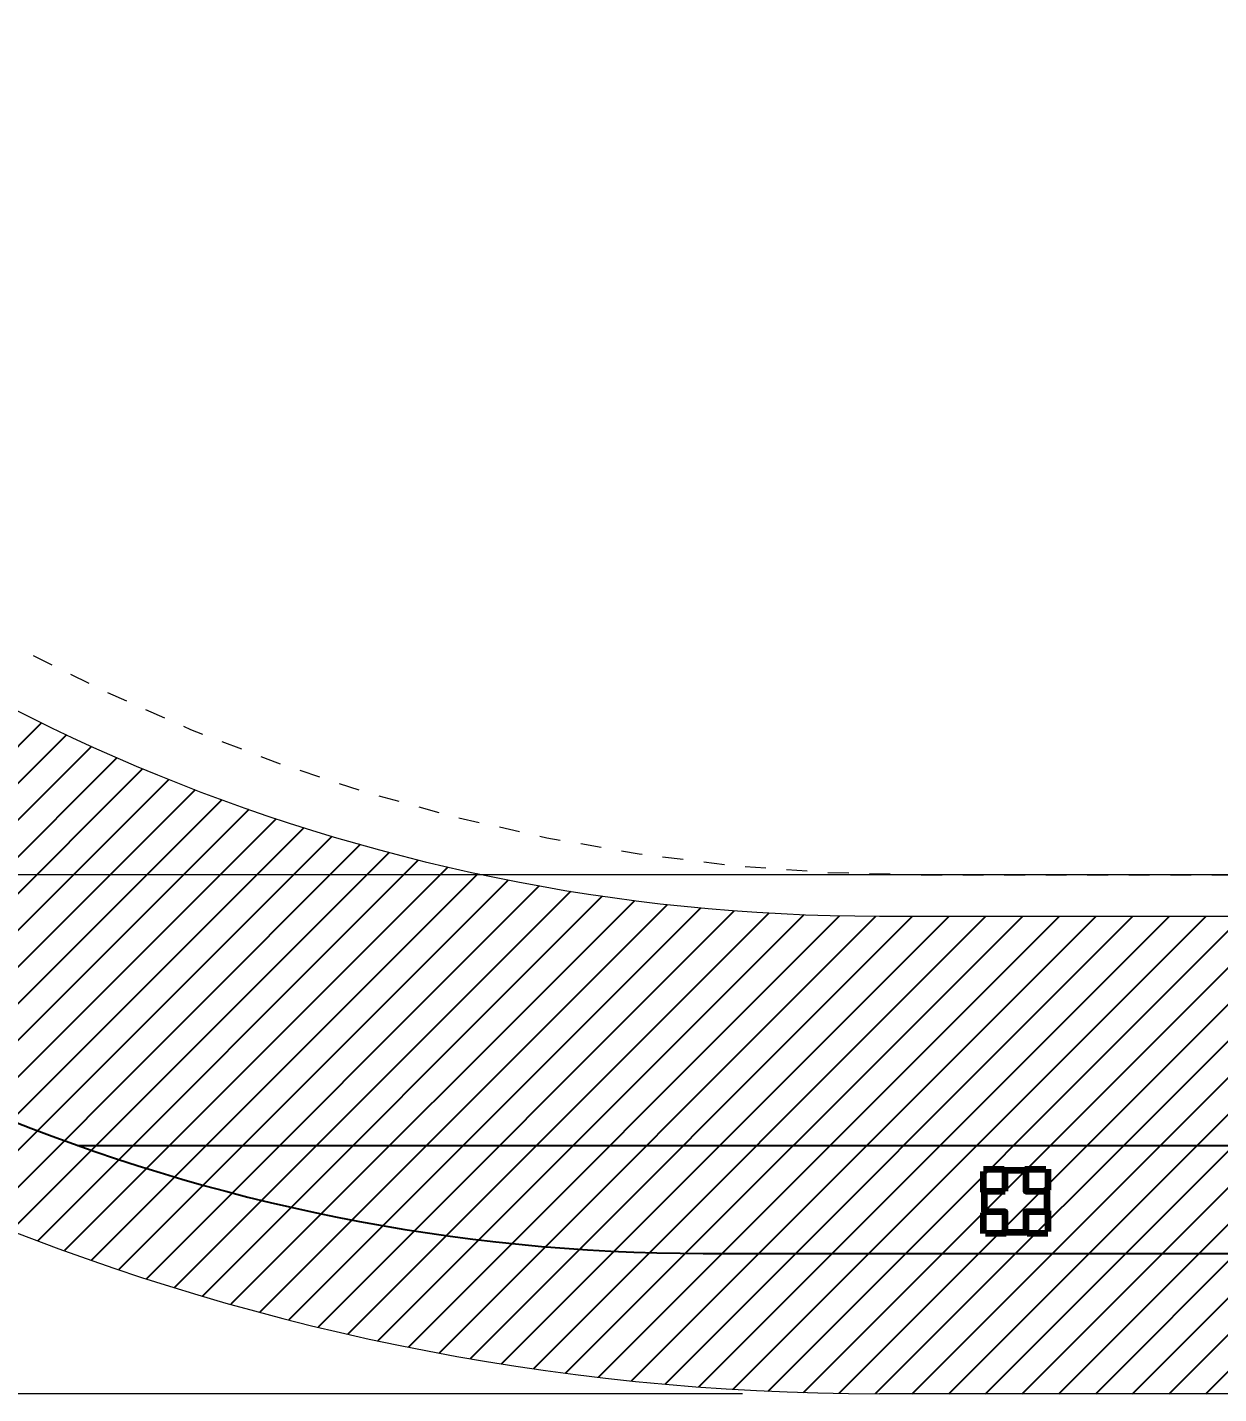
# Model space of a CAD drawing. Header units: inches. Extents: x 1765 to 5217, y -1519 to 441.
# Drawn here: x 4592.84 to 4598.58, y -755.88 to -749.3 of the extents above; entities that cross this region are included whole.
import ezdxf

# ---------------------------------------------------------------- set-up
doc = ezdxf.new("R2010")
doc.units = ezdxf.units.IN
doc.header["$MEASUREMENT"] = 0
doc.linetypes.add('DOT', pattern=[0.2, 0.1, -0.1])
for name, color, linetype, lineweight in [('AA', 7, 'Continuous', 13), ('Mark', 7, 'Continuous', 13), ('注释', 2, 'Continuous', 13)]:
    doc.layers.add(name, color=color, linetype=linetype, lineweight=lineweight)
doc.layers.add('标注', color=3, linetype='Continuous')
doc.styles.add('Chinese', font='')
doc.styles.add('宋', font='', dxfattribs={"height": 2})
doc.styles.get('Chinese').set_extended_font_data('SimSun')
doc.styles.get('宋').set_extended_font_data('SimSun')
doc.dimstyles.new('YanXiu', dxfattribs={"dimtxt": 2.5, "dimasz": 2.2, "dimexe": 0.66, "dimexo": 0.66, "dimgap": 0.66, "dimtad": 0, "dimdsep": 46, "dimtxsty": 'Chinese', "dimcen": 0, "dimclrd": 119, "dimclre": 119, "dimclrt": 42, "dimazin": 2, "dimtfac": 1, "dimtofl": 0, "dimtmove": 0, "dimatfit": 3, "dimfxl": 0, "dimlwd": 5, "dimlwe": 5, "dimarcsym": 0})

# ---------------------------------------------------------------- blocks, each defined once
blk = doc.blocks.new('*D83')
at = {"layer": 'Defpoints', "color": 0, "transparency": 16777216}
for p in [(4596.9444, -710.3742), (4566.4791, -755.8842), (4596.9444, -755.8842)]:
    blk.add_point(p, dxfattribs=at)
at = {"layer": '标注', "color": 3, "lineweight": 5, "transparency": 16777216}
for p, q in [((4596.2844, -710.3742), (4565.8191, -710.3742)), ((4566.4791, -711.8742), (4566.4791, -726.8581)), ((4566.4791, -754.3842), (4566.4791, -739.4003)), ((4596.2844, -755.8842), (4565.8191, -755.8842))]:
    blk.add_line(p, q, dxfattribs=at)
at = {"layer": '标注', "color": 3, "transparency": 16777216}
for points in [[(4566.2291, -711.8742), (4566.7291, -711.8742), (4566.4791, -710.3742)], [(4566.2291, -754.3842), (4566.7291, -754.3842), (4566.4791, -755.8842)]]:
    blk.add_solid(points, dxfattribs=at)
at = {"layer": '标注', "color": 3, "transparency": 16777216, "insert": (4566.4791, -733.1292), "char_height": 2, "attachment_point": 5, "rotation": 90, "style": '宋'}
blk.add_mtext('45.51 CG', dxfattribs=at)
blk = doc.blocks.new('*D88')
at = {"layer": 'Defpoints', "color": 0, "transparency": 16777216}
for p in [(4576.9136, -712.8735), (4604.4894, -712.8735), (4604.4894, -753.3849)]:
    blk.add_point(p, dxfattribs=at)
at = {"layer": '标注', "color": 3, "lineweight": 5, "transparency": 16777216}
for p, q in [((4603.8294, -712.8735), (4576.2536, -712.8735)), ((4576.9136, -714.3735), (4576.9136, -723.3026)), ((4576.9136, -751.8849), (4576.9136, -742.9559)), ((4603.8294, -753.3849), (4576.2536, -753.3849))]:
    blk.add_line(p, q, dxfattribs=at)
at = {"layer": '标注', "color": 3, "transparency": 16777216}
for points in [[(4576.6636, -714.3735), (4577.1636, -714.3735), (4576.9136, -712.8735)], [(4576.6636, -751.8849), (4577.1636, -751.8849), (4576.9136, -753.3849)]]:
    blk.add_solid(points, dxfattribs=at)
at = {"layer": '标注', "color": 3, "transparency": 16777216, "insert": (4576.9136, -733.1292), "char_height": 2, "attachment_point": 5, "rotation": 90, "style": '宋'}
blk.add_mtext('40.51  LCD/AA', dxfattribs=at)

msp = doc.modelspace()

# ---------------------------------------------------------------- hatches: boundary and pattern name
h = msp.add_hatch()
h.set_pattern_fill('ANSI31', color=256)
h.set_pattern_definition([(45, (2540.09216, -76.5678), (-0.088388348, 0.088388348), [])])
h.paths.add_polyline_path([(4612.0344, -710.3742), (4604.4894, -710.3742), (4604.4894, -712.6742), (4612.0344, -712.6742, -0.414214), (4621.2344, -721.8742), (4621.2344, -744.3842, -0.414214), (4612.0344, -753.5842), (4604.4894, -753.5842), (4604.4894, -753.5849), (4604.4894, -755.8842), (4612.0344, -755.8842, 0.414214), (4623.5344, -744.3842), (4623.5344, -721.8742, 0.414214)])
h.paths.add_polyline_path([(4604.4894, -710.3742), (4596.9444, -710.3742, 0.414214), (4585.4444, -721.8742), (4585.4444, -744.3842, 0.414214), (4596.9444, -755.8842), (4604.4894, -755.8842), (4604.4894, -753.5842), (4596.9444, -753.5842, -0.414214), (4587.7444, -744.3842), (4587.7444, -721.8742, -0.414214), (4596.9444, -712.6742), (4604.4894, -712.6742), (4604.4894, -712.6735)])

# ---------------------------------------------------------------- linework, layer by layer
msp.add_line((4593.081, -754.6885), (4615.8978, -754.6885))
at = {"color": 3, "lineweight": 0}
msp.add_line((4612.0344, -755.8842), (4596.9444, -755.8842), dxfattribs=at)
msp.add_lwpolyline([(4587.0959, -720.4935), (4587.0959, -746.2085, 0.414214), (4596.0959, -755.2085), (4612.8829, -755.2085, 0.414214), (4621.8829, -746.2085), (4621.8829, -720.4935, 0.414214), (4613.4629, -712.0735), (4595.5159, -712.0735, 0.414214)], format="xyb", close=True)
msp.add_arc((4596.9444, -744.3842), 11.5, 180, 270, dxfattribs=at)
at = {"layer": 'AA', "color": 5}
msp.add_line((4596.9444, -753.5842), (4612.0344, -753.5842), dxfattribs=at)
at = {"layer": 'AA', "color": 1, "linetype": 'DOT'}
msp.add_lwpolyline([(4621.0329, -722.0735, 0.414214), (4611.8329, -712.8735), (4597.1459, -712.8735, 0.414214), (4587.9459, -722.0735), (4587.9459, -744.1849, 0.414214), (4597.1459, -753.3849), (4611.8329, -753.3849, 0.414214), (4621.0329, -744.1849)], format="xyb", close=True, dxfattribs=at)
at = {"layer": 'AA', "color": 5}
msp.add_arc((4596.9444, -744.3842), 9.2, 180, 270, dxfattribs=at)
at = {"layer": 'Mark', "linetype": 'Continuous', "lineweight": 100}
msp.add_lwpolyline([(4597.5504, -754.9085), (4597.5504, -754.8085), (4597.6504, -754.8085), (4597.6504, -754.9085), (4597.7504, -754.9085), (4597.7504, -755.0085), (4597.6504, -755.0085), (4597.6504, -755.1085), (4597.5504, -755.1085), (4597.5504, -755.0085), (4597.4504, -755.0085), (4597.4504, -754.9085)], close=True, dxfattribs=at)
at = {"layer": '注释', "color": 8, "linetype": 'DOT', "lineweight": 100}
msp.add_lwpolyline([(4597.7554, -755.1135), (4597.4454, -755.1135), (4597.4454, -754.8035), (4597.7554, -754.8035)], close=True, dxfattribs=at)

# ---------------------------------------------------------------- dimensions: what is measured, and where the dimension line sits
at = {"layer": '标注'}
for base, p1, p2, text, picture, middle in [((4566.4791, -755.8842), (4596.9444, -710.3742), (4596.9444, -755.8842), '<> CG', '*D83', (4566.4791, -733.1292)), ((4576.9136, -712.8735), (4604.4894, -753.3849), (4604.4894, -712.8735), '<>  LCD/AA', '*D88', (4576.9136, -733.1292))]:
    dim = msp.add_linear_dim(base=base, p1=p1, p2=p2, angle=90, text=text, dimstyle='YanXiu', override={"dimasz": 1.5, "dimtxsty": '宋', "dimclrd": 3, "dimclre": 3, "dimclrt": 3}, dxfattribs=at)
    dim.commit()
    dim.dimension.update_dxf_attribs({"geometry": picture, "text_midpoint": middle})

doc.saveas('drawing.dxf')
